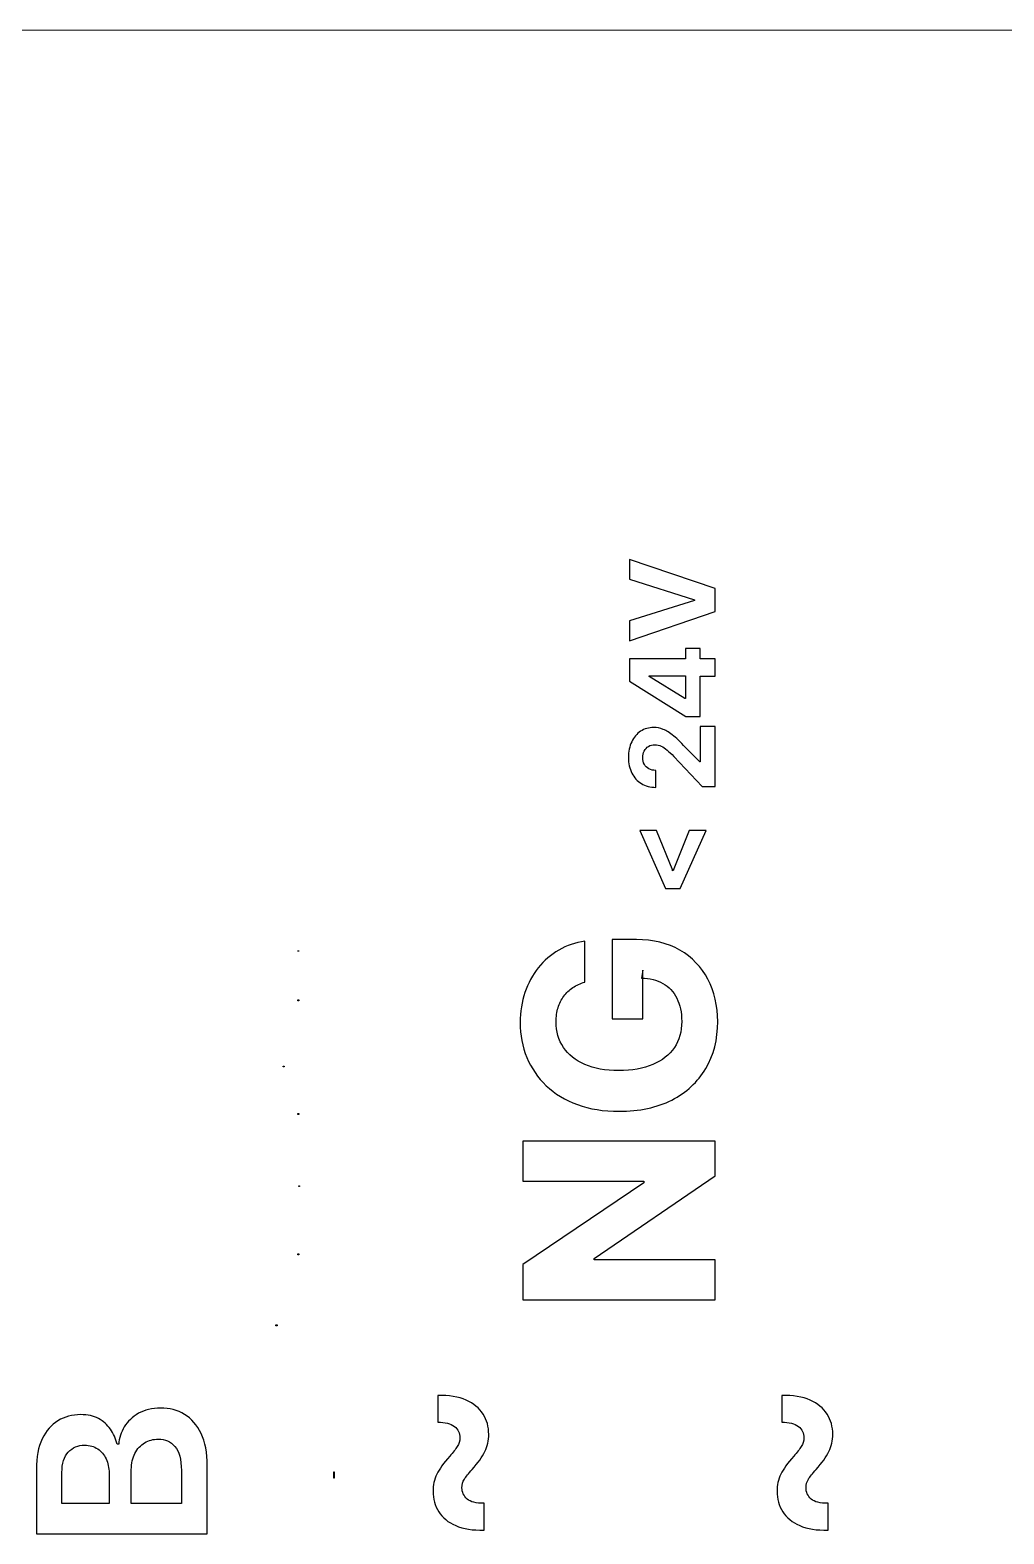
# Model space of a CAD drawing. Header units: millimetres. Extents: x -62 to 62, y -18 to 18.
# Drawn here: x 25.8 to 37.64, y 0.21 to 18.5 of the extents above; entities that cross this region are included whole.
import ezdxf
from ezdxf.lldxf.tags import DXFTag

# ---------------------------------------------------------------- set-up
doc = ezdxf.new("R2010")
doc.units = ezdxf.units.MM
doc.header["$MEASUREMENT"] = 0
doc.header["$XCLIPFRAME"] = 0
doc.layers.add('Layer 1', color=7, linetype='Continuous')
tags = doc.linetypes.add('New Line40', pattern=[0.2, 0.1, -0.1]).pattern_tags.tags
tags[6:7] = [DXFTag(74, 4), DXFTag(75, 0), DXFTag(340, '0'), DXFTag(46, 1.0), DXFTag(50, 0.0), DXFTag(44, 0.0), DXFTag(45, 0.0)]
tags[4:5] = [DXFTag(74, 4), DXFTag(75, 0), DXFTag(340, '0'), DXFTag(46, 1.0), DXFTag(50, 0.0), DXFTag(44, 0.0), DXFTag(45, 0.0)]
picture_1 = doc.add_image_def('image1.png', size_in_pixel=(57, 54))
picture_2 = doc.add_image_def('image8.png', size_in_pixel=(56, 33))
picture_3 = doc.add_image_def('image9.png', size_in_pixel=(57, 52))
picture_4 = doc.add_image_def('image10.png', size_in_pixel=(70, 34))
picture_5 = doc.add_image_def('image11.png', size_in_pixel=(56, 51))
picture_6 = doc.add_image_def('image12.png', size_in_pixel=(56, 50))
picture_7 = doc.add_image_def('image13.png', size_in_pixel=(76, 66))
picture_8 = doc.add_image_def('image46.png', size_in_pixel=(7, 388))

msp = doc.modelspace()

# ---------------------------------------------------------------- linework, layer by layer
at = {"layer": 'Layer 1', "color": 1, "linetype": 'New Line40', "lineweight": 5}
msp.add_open_spline([(50.7865, 18.4998), (50.7865, 18.4998), (-50.7902, 18.4998), (-50.7902, 18.4998)], degree=3, dxfattribs=at)
at = {"layer": 'Layer 1'}
for points, knots in [([(33.0866, 11.3125), (33.0866, 11.3125), (33.8762, 11.5607), (33.8762, 11.5607), (33.8762, 11.5607), (33.8762, 11.5607), (33.8762, 11.5701), (33.8762, 11.5701), (33.8762, 11.5701), (33.8762, 11.5701), (33.0866, 11.8187), (33.0866, 11.8187), (33.0866, 11.8187), (33.0866, 11.8187), (33.0866, 12.0592), (33.0866, 12.0592), (33.0866, 12.0592), (33.0866, 12.0592), (34.1259, 11.7055), (34.1259, 11.7055), (34.1259, 11.7055), (34.1259, 11.7055), (34.1259, 11.4259), (34.1259, 11.4259), (34.1259, 11.4259), (34.1259, 11.4259), (33.0866, 11.0716), (33.0866, 11.0716), (33.0866, 11.0716), (33.0866, 11.0716), (33.0866, 11.3125), (33.0866, 11.3125)], [0, 0, 0, 0, 0.1111111, 0.1111111, 0.1111111, 0.1111111, 0.2222222, 0.2222222, 0.2222222, 0.2222222, 0.3333333, 0.3333333, 0.3333333, 0.3333333, 0.4444444, 0.4444444, 0.4444444, 0.4444444, 0.5555556, 0.5555556, 0.5555556, 0.5555556, 0.6666667, 0.6666667, 0.6666667, 0.6666667, 0.7777778, 0.7777778, 0.7777778, 0.7777778, 1, 1, 1, 1]), ([(33.943, 10.1493), (33.943, 10.1493), (33.7701, 10.1493), (33.7701, 10.1493), (33.7701, 10.1493), (33.7701, 10.1493), (33.0866, 10.5777), (33.0866, 10.5777), (33.0866, 10.5777), (33.0866, 10.5777), (33.0866, 10.6459), (33.0866, 10.6459), (33.0866, 10.6459), (33.0866, 10.6459), (33.0866, 10.7251), (33.0866, 10.7251), (33.0866, 10.7251), (33.0866, 10.7251), (33.0866, 10.8493), (33.0866, 10.8493), (33.0866, 10.8493), (33.0866, 10.8493), (33.767, 10.8493), (33.767, 10.8493), (33.767, 10.8493), (33.767, 10.8493), (33.767, 10.9767), (33.767, 10.9767), (33.767, 10.9767), (33.767, 10.9767), (33.943, 10.9767), (33.943, 10.9767), (33.943, 10.9767), (33.943, 10.9767), (33.943, 10.8493), (33.943, 10.8493), (33.943, 10.8493), (33.943, 10.8493), (34.1259, 10.8493), (34.1259, 10.8493), (34.1259, 10.8493), (34.1259, 10.8493), (34.1259, 10.6419), (34.1259, 10.6419), (34.1259, 10.6419), (34.1259, 10.6419), (33.943, 10.6419), (33.943, 10.6419), (33.943, 10.6419), (33.943, 10.6419), (33.943, 10.1493), (33.943, 10.1493)], [0, 0, 0, 0, 0.0714286, 0.0714286, 0.0714286, 0.0714286, 0.1428571, 0.1428571, 0.1428571, 0.1428571, 0.2142857, 0.2142857, 0.2142857, 0.2142857, 0.2857143, 0.2857143, 0.2857143, 0.2857143, 0.3571429, 0.3571429, 0.3571429, 0.3571429, 0.4285714, 0.4285714, 0.4285714, 0.4285714, 0.5, 0.5, 0.5, 0.5, 0.5714286, 0.5714286, 0.5714286, 0.5714286, 0.6428571, 0.6428571, 0.6428571, 0.6428571, 0.7142857, 0.7142857, 0.7142857, 0.7142857, 0.7857143, 0.7857143, 0.7857143, 0.7857143, 0.8571429, 0.8571429, 0.8571429, 0.8571429, 1, 1, 1, 1]), ([(33.3263, 10.6459), (33.3263, 10.6459), (33.3263, 10.6379), (33.3263, 10.6379), (33.3263, 10.6379), (33.3263, 10.6379), (33.7591, 10.3677), (33.7591, 10.3677), (33.7591, 10.3677), (33.7591, 10.3677), (33.767, 10.3677), (33.767, 10.3677), (33.767, 10.3677), (33.767, 10.3677), (33.767, 10.6459), (33.767, 10.6459), (33.767, 10.6459), (33.767, 10.6459), (33.3263, 10.6459), (33.3263, 10.6459)], [0, 0, 0, 0, 0.1666667, 0.1666667, 0.1666667, 0.1666667, 0.3333333, 0.3333333, 0.3333333, 0.3333333, 0.5, 0.5, 0.5, 0.5, 0.6666667, 0.6666667, 0.6666667, 0.6666667, 1, 1, 1, 1]), ([(34.1259, 9.298), (34.1259, 9.298), (33.9673, 9.298), (33.9673, 9.298), (33.9673, 9.298), (33.9673, 9.298), (33.6252, 9.6633), (33.6252, 9.6633), (33.6252, 9.6633), (33.5945, 9.6944), (33.5673, 9.7205), (33.5427, 9.7415), (33.5427, 9.7415), (33.5184, 9.7629), (33.4948, 9.7791), (33.4713, 9.7901), (33.4713, 9.7901), (33.4477, 9.8012), (33.422, 9.8067), (33.3949, 9.8067), (33.3949, 9.8067), (33.3641, 9.8067), (33.3381, 9.7999), (33.3162, 9.7861), (33.3162, 9.7861), (33.2938, 9.7724), (33.2767, 9.7537), (33.2648, 9.73), (33.2648, 9.73), (33.2528, 9.7063), (33.2467, 9.6793), (33.2467, 9.6493), (33.2467, 9.6493), (33.2467, 9.6179), (33.2531, 9.5905), (33.2659, 9.5671), (33.2659, 9.5671), (33.2788, 9.5437), (33.2973, 9.5257), (33.3214, 9.5129), (33.3214, 9.5129), (33.3452, 9.5003), (33.3737, 9.494), (33.4071, 9.494), (33.4071, 9.494), (33.4071, 9.494), (33.4071, 9.288), (33.4071, 9.288), (33.4071, 9.288), (33.3388, 9.288), (33.2799, 9.3032), (33.2298, 9.3336), (33.2298, 9.3336), (33.1799, 9.364), (33.1409, 9.4067), (33.1138, 9.4613), (33.1138, 9.4613), (33.0864, 9.5161), (33.0727, 9.5793), (33.0727, 9.6508), (33.0727, 9.6508), (33.0727, 9.7243), (33.086, 9.7883), (33.1124, 9.8428), (33.1124, 9.8428), (33.1381, 9.8975), (33.1745, 9.9401), (33.2205, 9.9705), (33.2205, 9.9705), (33.267, 10.0009), (33.3203, 10.0161), (33.3802, 10.0161), (33.3802, 10.0161), (33.4191, 10.0161), (33.4581, 10.0084), (33.4963, 9.9931), (33.4963, 9.9931), (33.5345, 9.978), (33.577, 9.9512), (33.6234, 9.9124), (33.6234, 9.9124), (33.6698, 9.8736), (33.7256, 9.8189), (33.7905, 9.7485), (33.7905, 9.7485), (33.7905, 9.7485), (33.9391, 9.5987), (33.9391, 9.5987), (33.9391, 9.5987), (33.9391, 9.5987), (33.9463, 9.5987), (33.9463, 9.5987), (33.9463, 9.5987), (33.9463, 9.5987), (33.9463, 10.0296), (33.9463, 10.0296), (33.9463, 10.0296), (33.9463, 10.0296), (34.1259, 10.0296), (34.1259, 10.0296), (34.1259, 10.0296), (34.1259, 10.0296), (34.1259, 9.298), (34.1259, 9.298)], [0, 0, 0, 0, 0.037037, 0.037037, 0.037037, 0.037037, 0.0740741, 0.0740741, 0.0740741, 0.0740741, 0.1111111, 0.1111111, 0.1111111, 0.1111111, 0.1481481, 0.1481481, 0.1481481, 0.1481481, 0.1851852, 0.1851852, 0.1851852, 0.1851852, 0.2222222, 0.2222222, 0.2222222, 0.2222222, 0.2592593, 0.2592593, 0.2592593, 0.2592593, 0.2962963, 0.2962963, 0.2962963, 0.2962963, 0.3333333, 0.3333333, 0.3333333, 0.3333333, 0.3703704, 0.3703704, 0.3703704, 0.3703704, 0.4074074, 0.4074074, 0.4074074, 0.4074074, 0.4444444, 0.4444444, 0.4444444, 0.4444444, 0.4814815, 0.4814815, 0.4814815, 0.4814815, 0.5185185, 0.5185185, 0.5185185, 0.5185185, 0.5555556, 0.5555556, 0.5555556, 0.5555556, 0.5925926, 0.5925926, 0.5925926, 0.5925926, 0.6296296, 0.6296296, 0.6296296, 0.6296296, 0.6666667, 0.6666667, 0.6666667, 0.6666667, 0.7037037, 0.7037037, 0.7037037, 0.7037037, 0.7407407, 0.7407407, 0.7407407, 0.7407407, 0.7777778, 0.7777778, 0.7777778, 0.7777778, 0.8148148, 0.8148148, 0.8148148, 0.8148148, 0.8518519, 0.8518519, 0.8518519, 0.8518519, 0.8888889, 0.8888889, 0.8888889, 0.8888889, 0.9259259, 0.9259259, 0.9259259, 0.9259259, 1, 1, 1, 1]), ([(33.7024, 8.0559), (33.7024, 8.0559), (33.5238, 8.0559), (33.5238, 8.0559), (33.5238, 8.0559), (33.5238, 8.0559), (33.2092, 8.7615), (33.2092, 8.7615), (33.2092, 8.7615), (33.2092, 8.7615), (33.4145, 8.7615), (33.4145, 8.7615), (33.4145, 8.7615), (33.4145, 8.7615), (33.6109, 8.2784), (33.6109, 8.2784), (33.6109, 8.2784), (33.6109, 8.2784), (33.6002, 8.2849), (33.6002, 8.2849), (33.6002, 8.2849), (33.6002, 8.2849), (33.6256, 8.2849), (33.6256, 8.2849), (33.6256, 8.2849), (33.6256, 8.2849), (33.6148, 8.2784), (33.6148, 8.2784), (33.6148, 8.2784), (33.6148, 8.2784), (33.8113, 8.7615), (33.8113, 8.7615), (33.8113, 8.7615), (33.8113, 8.7615), (34.0166, 8.7615), (34.0166, 8.7615), (34.0166, 8.7615), (34.0166, 8.7615), (33.7024, 8.0559), (33.7024, 8.0559)], [0, 0, 0, 0, 0.0909091, 0.0909091, 0.0909091, 0.0909091, 0.1818182, 0.1818182, 0.1818182, 0.1818182, 0.2727273, 0.2727273, 0.2727273, 0.2727273, 0.3636364, 0.3636364, 0.3636364, 0.3636364, 0.4545455, 0.4545455, 0.4545455, 0.4545455, 0.5454545, 0.5454545, 0.5454545, 0.5454545, 0.6363636, 0.6363636, 0.6363636, 0.6363636, 0.7272727, 0.7272727, 0.7272727, 0.7272727, 0.8181818, 0.8181818, 0.8181818, 0.8181818, 1, 1, 1, 1]), ([(32.5439, 6.9189), (32.4882, 6.9032), (32.4392, 6.881), (32.3967, 6.8525), (32.3967, 6.8525), (32.3532, 6.8238), (32.3168, 6.7889), (32.2871, 6.7476), (32.2871, 6.7476), (32.2567, 6.707), (32.2335, 6.6604), (32.2174, 6.6078), (32.2174, 6.6078), (32.2014, 6.556), (32.1935, 6.4984), (32.1935, 6.4353), (32.1935, 6.4353), (32.1935, 6.3173), (32.2232, 6.2136), (32.2825, 6.1241), (32.2825, 6.1241), (32.3417, 6.0354), (32.4281, 5.9662), (32.5418, 5.9166), (32.5418, 5.9166), (32.6542, 5.867), (32.792, 5.8422), (32.9545, 5.8422), (32.9545, 5.8422), (33.1174, 5.8422), (33.2559, 5.8666), (33.3702, 5.9156), (33.3702, 5.9156), (33.4841, 5.9644), (33.5713, 6.0336), (33.6317, 6.123), (33.6317, 6.123), (33.6909, 6.2124), (33.7206, 6.3181), (33.7206, 6.4398), (33.7206, 6.4398), (33.7206, 6.5502), (33.7009, 6.6446), (33.6612, 6.7228), (33.6612, 6.7228), (33.6209, 6.8017), (33.5642, 6.8618), (33.4913, 6.9032), (33.4913, 6.9032), (33.4181, 6.9453), (33.3316, 6.9664), (33.232, 6.9664), (33.232, 6.9664), (33.232, 6.9664), (33.247, 7.0656), (33.247, 7.0656), (33.247, 7.0656), (33.247, 7.0656), (33.247, 6.4702), (33.247, 6.4702), (33.247, 6.4702), (33.247, 6.4702), (32.8749, 6.4702), (32.8749, 6.4702), (32.8749, 6.4702), (32.8749, 6.4702), (32.8749, 7.4365), (32.8749, 7.4365), (32.8749, 7.4365), (32.8749, 7.4365), (33.1691, 7.4365), (33.1691, 7.4365), (33.1691, 7.4365), (33.3748, 7.4365), (33.5512, 7.3937), (33.6987, 7.308), (33.6987, 7.308), (33.8456, 7.2222), (33.9591, 7.1042), (34.0391, 6.954), (34.0391, 6.954), (34.118, 6.8036), (34.1576, 6.6314), (34.1576, 6.4376), (34.1576, 6.4376), (34.1576, 6.221), (34.1094, 6.0309), (34.0127, 5.867), (34.0127, 5.867), (33.9152, 5.7032), (33.7773, 5.5754), (33.5984, 5.4837), (33.5984, 5.4837), (33.4188, 5.3928), (33.206, 5.3473), (32.9592, 5.3473), (32.9592, 5.3473), (32.7699, 5.3473), (32.601, 5.3744), (32.4524, 5.4285), (32.4524, 5.4285), (32.3035, 5.4833), (32.1771, 5.56), (32.0735, 5.6585), (32.0735, 5.6585), (31.97, 5.7569), (31.8915, 5.8716), (31.8375, 6.0024), (31.8375, 6.0024), (31.7832, 6.1332), (31.7564, 6.2748), (31.7564, 6.4274), (31.7564, 6.4274), (31.7564, 6.5582), (31.7757, 6.68), (31.8147, 6.7926), (31.8147, 6.7926), (31.8525, 6.9054), (31.9064, 7.0054), (31.9764, 7.0926), (31.9764, 7.0926), (32.0464, 7.1805), (32.13, 7.2524), (32.2263, 7.308), (32.2263, 7.308), (32.3224, 7.3636), (32.4281, 7.3993), (32.5439, 7.415), (32.5439, 7.415), (32.5439, 7.415), (32.5439, 6.9189), (32.5439, 6.9189)], [0, 0, 0, 0, 0.0294118, 0.0294118, 0.0294118, 0.0294118, 0.0588235, 0.0588235, 0.0588235, 0.0588235, 0.0882353, 0.0882353, 0.0882353, 0.0882353, 0.1176471, 0.1176471, 0.1176471, 0.1176471, 0.1470588, 0.1470588, 0.1470588, 0.1470588, 0.1764706, 0.1764706, 0.1764706, 0.1764706, 0.2058824, 0.2058824, 0.2058824, 0.2058824, 0.2352941, 0.2352941, 0.2352941, 0.2352941, 0.2647059, 0.2647059, 0.2647059, 0.2647059, 0.2941176, 0.2941176, 0.2941176, 0.2941176, 0.3235294, 0.3235294, 0.3235294, 0.3235294, 0.3529412, 0.3529412, 0.3529412, 0.3529412, 0.3823529, 0.3823529, 0.3823529, 0.3823529, 0.4117647, 0.4117647, 0.4117647, 0.4117647, 0.4411765, 0.4411765, 0.4411765, 0.4411765, 0.4705882, 0.4705882, 0.4705882, 0.4705882, 0.5, 0.5, 0.5, 0.5, 0.5294118, 0.5294118, 0.5294118, 0.5294118, 0.5588235, 0.5588235, 0.5588235, 0.5588235, 0.5882353, 0.5882353, 0.5882353, 0.5882353, 0.6176471, 0.6176471, 0.6176471, 0.6176471, 0.6470588, 0.6470588, 0.6470588, 0.6470588, 0.6764706, 0.6764706, 0.6764706, 0.6764706, 0.7058824, 0.7058824, 0.7058824, 0.7058824, 0.7352941, 0.7352941, 0.7352941, 0.7352941, 0.7647059, 0.7647059, 0.7647059, 0.7647059, 0.7941176, 0.7941176, 0.7941176, 0.7941176, 0.8235294, 0.8235294, 0.8235294, 0.8235294, 0.8529412, 0.8529412, 0.8529412, 0.8529412, 0.8823529, 0.8823529, 0.8823529, 0.8823529, 0.9117647, 0.9117647, 0.9117647, 0.9117647, 0.9411765, 0.9411765, 0.9411765, 0.9411765, 1, 1, 1, 1]), ([(31.7882, 4.9845), (31.7882, 4.9845), (34.1259, 4.9845), (34.1259, 4.9845), (34.1259, 4.9845), (34.1259, 4.9845), (34.1259, 4.5628), (34.1259, 4.5628), (34.1259, 4.5628), (34.1259, 4.5628), (32.6546, 3.5582), (32.6546, 3.5582), (32.6546, 3.5582), (32.6546, 3.5582), (32.6546, 3.5413), (32.6546, 3.5413), (32.6546, 3.5413), (32.6546, 3.5413), (34.1259, 3.5413), (34.1259, 3.5413), (34.1259, 3.5413), (34.1259, 3.5413), (34.1259, 3.0531), (34.1259, 3.0531), (34.1259, 3.0531), (34.1259, 3.0531), (31.7882, 3.0531), (31.7882, 3.0531), (31.7882, 3.0531), (31.7882, 3.0531), (31.7882, 3.4815), (31.7882, 3.4815), (31.7882, 3.4815), (31.7882, 3.4815), (33.2585, 4.4782), (33.2585, 4.4782), (33.2585, 4.4782), (33.2585, 4.4782), (33.2585, 4.4985), (33.2585, 4.4985), (33.2585, 4.4985), (33.2585, 4.4985), (31.7882, 4.4985), (31.7882, 4.4985), (31.7882, 4.4985), (31.7882, 4.4985), (31.7882, 4.9845), (31.7882, 4.9845)], [0, 0, 0, 0, 0.0769231, 0.0769231, 0.0769231, 0.0769231, 0.1538462, 0.1538462, 0.1538462, 0.1538462, 0.2307692, 0.2307692, 0.2307692, 0.2307692, 0.3076923, 0.3076923, 0.3076923, 0.3076923, 0.3846154, 0.3846154, 0.3846154, 0.3846154, 0.4615385, 0.4615385, 0.4615385, 0.4615385, 0.5384615, 0.5384615, 0.5384615, 0.5384615, 0.6153846, 0.6153846, 0.6153846, 0.6153846, 0.6923077, 0.6923077, 0.6923077, 0.6923077, 0.7692308, 0.7692308, 0.7692308, 0.7692308, 0.8461538, 0.8461538, 0.8461538, 0.8461538, 1, 1, 1, 1]), ([(31.3187, 0.2527), (31.18, 0.249), (31.0648, 0.267), (30.9726, 0.3069), (30.9726, 0.3069), (30.8804, 0.3474), (30.8116, 0.4038), (30.7662, 0.4759), (30.7662, 0.4759), (30.7198, 0.5489), (30.6966, 0.6323), (30.6966, 0.7263), (30.6966, 0.7263), (30.6966, 0.7991), (30.7118, 0.8675), (30.7433, 0.9315), (30.7433, 0.9315), (30.7736, 0.9954), (30.8257, 1.0687), (30.8997, 1.1514), (30.8997, 1.1514), (30.9407, 1.1987), (30.9715, 1.2378), (30.9919, 1.2686), (30.9919, 1.2686), (31.0125, 1.2994), (31.0229, 1.3347), (31.0229, 1.3746), (31.0229, 1.3746), (31.0229, 1.4317), (31.0008, 1.4779), (30.9565, 1.5133), (30.9565, 1.5133), (30.9118, 1.5493), (30.844, 1.5662), (30.7533, 1.5641), (30.7533, 1.5641), (30.7533, 1.5641), (30.7533, 1.891), (30.7533, 1.891), (30.7533, 1.891), (30.8912, 1.8947), (31.0062, 1.8759), (31.0982, 1.8346), (31.0982, 1.8346), (31.1904, 1.7941), (31.2593, 1.7373), (31.3057, 1.6643), (31.3057, 1.6643), (31.3514, 1.5914), (31.3743, 1.5091), (31.3743, 1.4174), (31.3743, 1.4174), (31.3743, 1.3422), (31.3582, 1.2723), (31.3265, 1.2077), (31.3265, 1.2077), (31.2944, 1.1431), (31.2432, 1.0706), (31.1722, 0.9901), (31.1722, 0.9901), (31.1282, 0.9405), (31.0965, 0.9007), (31.0776, 0.8706), (31.0776, 0.8706), (31.0587, 0.8413), (31.049, 0.8071), (31.049, 0.7679), (31.049, 0.7679), (31.049, 0.7131), (31.07, 0.6673), (31.1119, 0.6305), (31.1119, 0.6305), (31.1529, 0.5943), (31.2219, 0.5771), (31.3187, 0.5786), (31.3187, 0.5786), (31.3187, 0.5786), (31.3187, 0.2527), (31.3187, 0.2527)], [0, 0, 0, 0, 0.047619, 0.047619, 0.047619, 0.047619, 0.0952381, 0.0952381, 0.0952381, 0.0952381, 0.1428571, 0.1428571, 0.1428571, 0.1428571, 0.1904762, 0.1904762, 0.1904762, 0.1904762, 0.2380952, 0.2380952, 0.2380952, 0.2380952, 0.2857143, 0.2857143, 0.2857143, 0.2857143, 0.3333333, 0.3333333, 0.3333333, 0.3333333, 0.3809524, 0.3809524, 0.3809524, 0.3809524, 0.4285714, 0.4285714, 0.4285714, 0.4285714, 0.4761905, 0.4761905, 0.4761905, 0.4761905, 0.5238095, 0.5238095, 0.5238095, 0.5238095, 0.5714286, 0.5714286, 0.5714286, 0.5714286, 0.6190476, 0.6190476, 0.6190476, 0.6190476, 0.6666667, 0.6666667, 0.6666667, 0.6666667, 0.7142857, 0.7142857, 0.7142857, 0.7142857, 0.7619048, 0.7619048, 0.7619048, 0.7619048, 0.8095238, 0.8095238, 0.8095238, 0.8095238, 0.8571429, 0.8571429, 0.8571429, 0.8571429, 0.9047619, 0.9047619, 0.9047619, 0.9047619, 1, 1, 1, 1]), ([(35.5007, 0.2527), (35.3625, 0.249), (35.2471, 0.267), (35.1551, 0.3069), (35.1551, 0.3069), (35.0629, 0.3474), (34.994, 0.4038), (34.9487, 0.4759), (34.9487, 0.4759), (34.9023, 0.5489), (34.8791, 0.6323), (34.8791, 0.7263), (34.8791, 0.7263), (34.8791, 0.7991), (34.8943, 0.8675), (34.9258, 0.9315), (34.9258, 0.9315), (34.9561, 0.9954), (35.0082, 1.0687), (35.0818, 1.1514), (35.0818, 1.1514), (35.1232, 1.1987), (35.154, 1.2378), (35.1744, 1.2686), (35.1744, 1.2686), (35.195, 1.2994), (35.2054, 1.3347), (35.2054, 1.3746), (35.2054, 1.3746), (35.2054, 1.4317), (35.1833, 1.4779), (35.139, 1.5133), (35.139, 1.5133), (35.0943, 1.5493), (35.0264, 1.5662), (34.9357, 1.5641), (34.9357, 1.5641), (34.9357, 1.5641), (34.9357, 1.891), (34.9357, 1.891), (34.9357, 1.891), (35.0737, 1.8947), (35.1887, 1.8759), (35.2807, 1.8346), (35.2807, 1.8346), (35.3725, 1.7941), (35.4417, 1.7373), (35.4882, 1.6643), (35.4882, 1.6643), (35.5339, 1.5914), (35.5567, 1.5091), (35.5567, 1.4174), (35.5567, 1.4174), (35.5567, 1.3422), (35.5407, 1.2723), (35.509, 1.2077), (35.509, 1.2077), (35.4768, 1.1431), (35.4257, 1.0706), (35.3547, 0.9901), (35.3547, 0.9901), (35.3107, 0.9405), (35.279, 0.9007), (35.2601, 0.8706), (35.2601, 0.8706), (35.2412, 0.8413), (35.2315, 0.8071), (35.2315, 0.7679), (35.2315, 0.7679), (35.2315, 0.7131), (35.2525, 0.6673), (35.2944, 0.6305), (35.2944, 0.6305), (35.3354, 0.5943), (35.4044, 0.5771), (35.5007, 0.5786), (35.5007, 0.5786), (35.5007, 0.5786), (35.5007, 0.2527), (35.5007, 0.2527)], [0, 0, 0, 0, 0.047619, 0.047619, 0.047619, 0.047619, 0.0952381, 0.0952381, 0.0952381, 0.0952381, 0.1428571, 0.1428571, 0.1428571, 0.1428571, 0.1904762, 0.1904762, 0.1904762, 0.1904762, 0.2380952, 0.2380952, 0.2380952, 0.2380952, 0.2857143, 0.2857143, 0.2857143, 0.2857143, 0.3333333, 0.3333333, 0.3333333, 0.3333333, 0.3809524, 0.3809524, 0.3809524, 0.3809524, 0.4285714, 0.4285714, 0.4285714, 0.4285714, 0.4761905, 0.4761905, 0.4761905, 0.4761905, 0.5238095, 0.5238095, 0.5238095, 0.5238095, 0.5714286, 0.5714286, 0.5714286, 0.5714286, 0.6190476, 0.6190476, 0.6190476, 0.6190476, 0.6666667, 0.6666667, 0.6666667, 0.6666667, 0.7142857, 0.7142857, 0.7142857, 0.7142857, 0.7619048, 0.7619048, 0.7619048, 0.7619048, 0.8095238, 0.8095238, 0.8095238, 0.8095238, 0.8571429, 0.8571429, 0.8571429, 0.8571429, 0.9047619, 0.9047619, 0.9047619, 0.9047619, 1, 1, 1, 1]), ([(27.9521, 0.2061), (27.9521, 0.2061), (25.874, 0.2061), (25.874, 0.2061), (25.874, 0.2061), (25.874, 0.2061), (25.874, 0.9918), (25.874, 0.9918), (25.874, 0.9918), (25.874, 1.1401), (25.8981, 1.2633), (25.9452, 1.3615), (25.9452, 1.3615), (25.9919, 1.4605), (26.0559, 1.5342), (26.137, 1.583), (26.137, 1.583), (26.218, 1.6325), (26.3101, 1.6573), (26.413, 1.6573), (26.413, 1.6573), (26.4976, 1.6573), (26.5697, 1.6411), (26.6302, 1.6091), (26.6302, 1.6091), (26.6894, 1.577), (26.738, 1.5339), (26.7751, 1.4798), (26.7751, 1.4798), (26.8122, 1.4257), (26.839, 1.3653), (26.855, 1.2985), (26.855, 1.2985), (26.855, 1.2985), (26.8754, 1.2985), (26.8754, 1.2985), (26.8754, 1.2985), (26.8797, 1.3713), (26.9023, 1.441), (26.9437, 1.5079), (26.9437, 1.5079), (26.9841, 1.5754), (27.0415, 1.6305), (27.1162, 1.6733), (27.1162, 1.6733), (27.1904, 1.7161), (27.2804, 1.7374), (27.3857, 1.7374), (27.3857, 1.7374), (27.4933, 1.7374), (27.5901, 1.7117), (27.676, 1.6602), (27.676, 1.6602), (27.7611, 1.6087), (27.8286, 1.5313), (27.8778, 1.4277), (27.8778, 1.4277), (27.9271, 1.3242), (27.9521, 1.1939), (27.9521, 1.0369), (27.9521, 1.0369), (27.9521, 1.0369), (27.9521, 0.2061), (27.9521, 0.2061)], [0, 0, 0, 0, 0.0588235, 0.0588235, 0.0588235, 0.0588235, 0.1176471, 0.1176471, 0.1176471, 0.1176471, 0.1764706, 0.1764706, 0.1764706, 0.1764706, 0.2352941, 0.2352941, 0.2352941, 0.2352941, 0.2941176, 0.2941176, 0.2941176, 0.2941176, 0.3529412, 0.3529412, 0.3529412, 0.3529412, 0.4117647, 0.4117647, 0.4117647, 0.4117647, 0.4705882, 0.4705882, 0.4705882, 0.4705882, 0.5294118, 0.5294118, 0.5294118, 0.5294118, 0.5882353, 0.5882353, 0.5882353, 0.5882353, 0.6470588, 0.6470588, 0.6470588, 0.6470588, 0.7058824, 0.7058824, 0.7058824, 0.7058824, 0.7647059, 0.7647059, 0.7647059, 0.7647059, 0.8235294, 0.8235294, 0.8235294, 0.8235294, 0.8823529, 0.8823529, 0.8823529, 0.8823529, 1, 1, 1, 1]), ([(26.758, 0.5778), (26.758, 0.5778), (26.758, 0.9457), (26.758, 0.9457), (26.758, 0.9457), (26.758, 1.0098), (26.7461, 1.0675), (26.7222, 1.119), (26.7222, 1.119), (26.6979, 1.1705), (26.6636, 1.2109), (26.6198, 1.2403), (26.6198, 1.2403), (26.5751, 1.2703), (26.5226, 1.2854), (26.4616, 1.2854), (26.4616, 1.2854), (26.3811, 1.2854), (26.3147, 1.2574), (26.2626, 1.2013), (26.2626, 1.2013), (26.2108, 1.1458), (26.1848, 1.0633), (26.1848, 0.9537), (26.1848, 0.9537), (26.1848, 0.9537), (26.1848, 0.5778), (26.1848, 0.5778), (26.1848, 0.5778), (26.1848, 0.5778), (26.758, 0.5778), (26.758, 0.5778)], [0, 0, 0, 0, 0.1111111, 0.1111111, 0.1111111, 0.1111111, 0.2222222, 0.2222222, 0.2222222, 0.2222222, 0.3333333, 0.3333333, 0.3333333, 0.3333333, 0.4444444, 0.4444444, 0.4444444, 0.4444444, 0.5555556, 0.5555556, 0.5555556, 0.5555556, 0.6666667, 0.6666667, 0.6666667, 0.6666667, 0.7777778, 0.7777778, 0.7777778, 0.7777778, 1, 1, 1, 1]), ([(27.6374, 0.5778), (27.6374, 0.5778), (27.6374, 0.9777), (27.6374, 0.9777), (27.6374, 0.9777), (27.6374, 1.1127), (27.6114, 1.2099), (27.5593, 1.2694), (27.5593, 1.2694), (27.5064, 1.3295), (27.4389, 1.3595), (27.3564, 1.3595), (27.3564, 1.3595), (27.295, 1.3595), (27.2393, 1.3446), (27.19, 1.3145), (27.19, 1.3145), (27.1401, 1.2843), (27.1008, 1.2417), (27.0722, 1.1862), (27.0722, 1.1862), (27.0433, 1.1307), (27.0286, 1.0646), (27.0286, 0.9878), (27.0286, 0.9878), (27.0286, 0.9878), (27.0286, 0.5778), (27.0286, 0.5778), (27.0286, 0.5778), (27.0286, 0.5778), (27.6374, 0.5778), (27.6374, 0.5778)], [0, 0, 0, 0, 0.1111111, 0.1111111, 0.1111111, 0.1111111, 0.2222222, 0.2222222, 0.2222222, 0.2222222, 0.3333333, 0.3333333, 0.3333333, 0.3333333, 0.4444444, 0.4444444, 0.4444444, 0.4444444, 0.5555556, 0.5555556, 0.5555556, 0.5555556, 0.6666667, 0.6666667, 0.6666667, 0.6666667, 0.7777778, 0.7777778, 0.7777778, 0.7777778, 1, 1, 1, 1])]:
    msp.add_open_spline(points, degree=3, knots=knots, dxfattribs=at)

# ---------------------------------------------------------------- pictures from other files: only their frames are drawn
image = msp.add_image(picture_2, insert=(28.6481, 6.9449), size_in_units=(0.7778, 0.4583), dxfattribs=at)
image.set_boundary_path([(28.648, 6.945), (29.438, 7.412)])
image.dxf.flags = 3
image = msp.add_image(picture_3, insert=(28.6492, 6.0705), size_in_units=(0.7917, 0.7222), dxfattribs=at)
image.set_boundary_path([(28.649, 6.07), (29.454, 6.806)])
image.dxf.flags = 3
image = msp.add_image(picture_4, insert=(28.4724, 5.5073), size_in_units=(0.9722, 0.4722), dxfattribs=at)
image.set_boundary_path([(28.472, 5.507), (29.45, 5.985)])
image.dxf.flags = 3
image = msp.add_image(picture_5, insert=(28.6492, 4.6836), size_in_units=(0.7778, 0.7083), dxfattribs=at)
image.set_boundary_path([(28.649, 4.684), (29.438, 5.393)])
image.dxf.flags = 3
image = msp.add_image(picture_6, insert=(28.6592, 3.8057), size_in_units=(0.7778, 0.6944), dxfattribs=at)
image.set_boundary_path([(28.659, 3.806), (29.448, 4.513)])
image.dxf.flags = 3
at = {"layer": 'Layer 1', "color": 0}
image = msp.add_image(picture_1, insert=(28.6492, 2.9093), size_in_units=(0.7917, 0.75), dxfattribs=at)
image.set_boundary_path([(28.649, 2.91), (29.454, 3.667)])
image.dxf.flags = 3
at = {"layer": 'Layer 1'}
image = msp.add_image(picture_7, insert=(28.3853, 1.8653), size_in_units=(1.0556, 0.9167), dxfattribs=at)
image.set_boundary_path([(28.385, 1.865), (29.453, 2.789)])
image.dxf.flags = 3
image = msp.add_image(picture_8, insert=(29.0819, -4.4838), size_in_units=(0.0972, 5.3889), dxfattribs=at)
image.set_boundary_path([(29.082, -4.484), (29.188, 0.914)])
image.dxf.flags = 3

doc.saveas('drawing.dxf')
